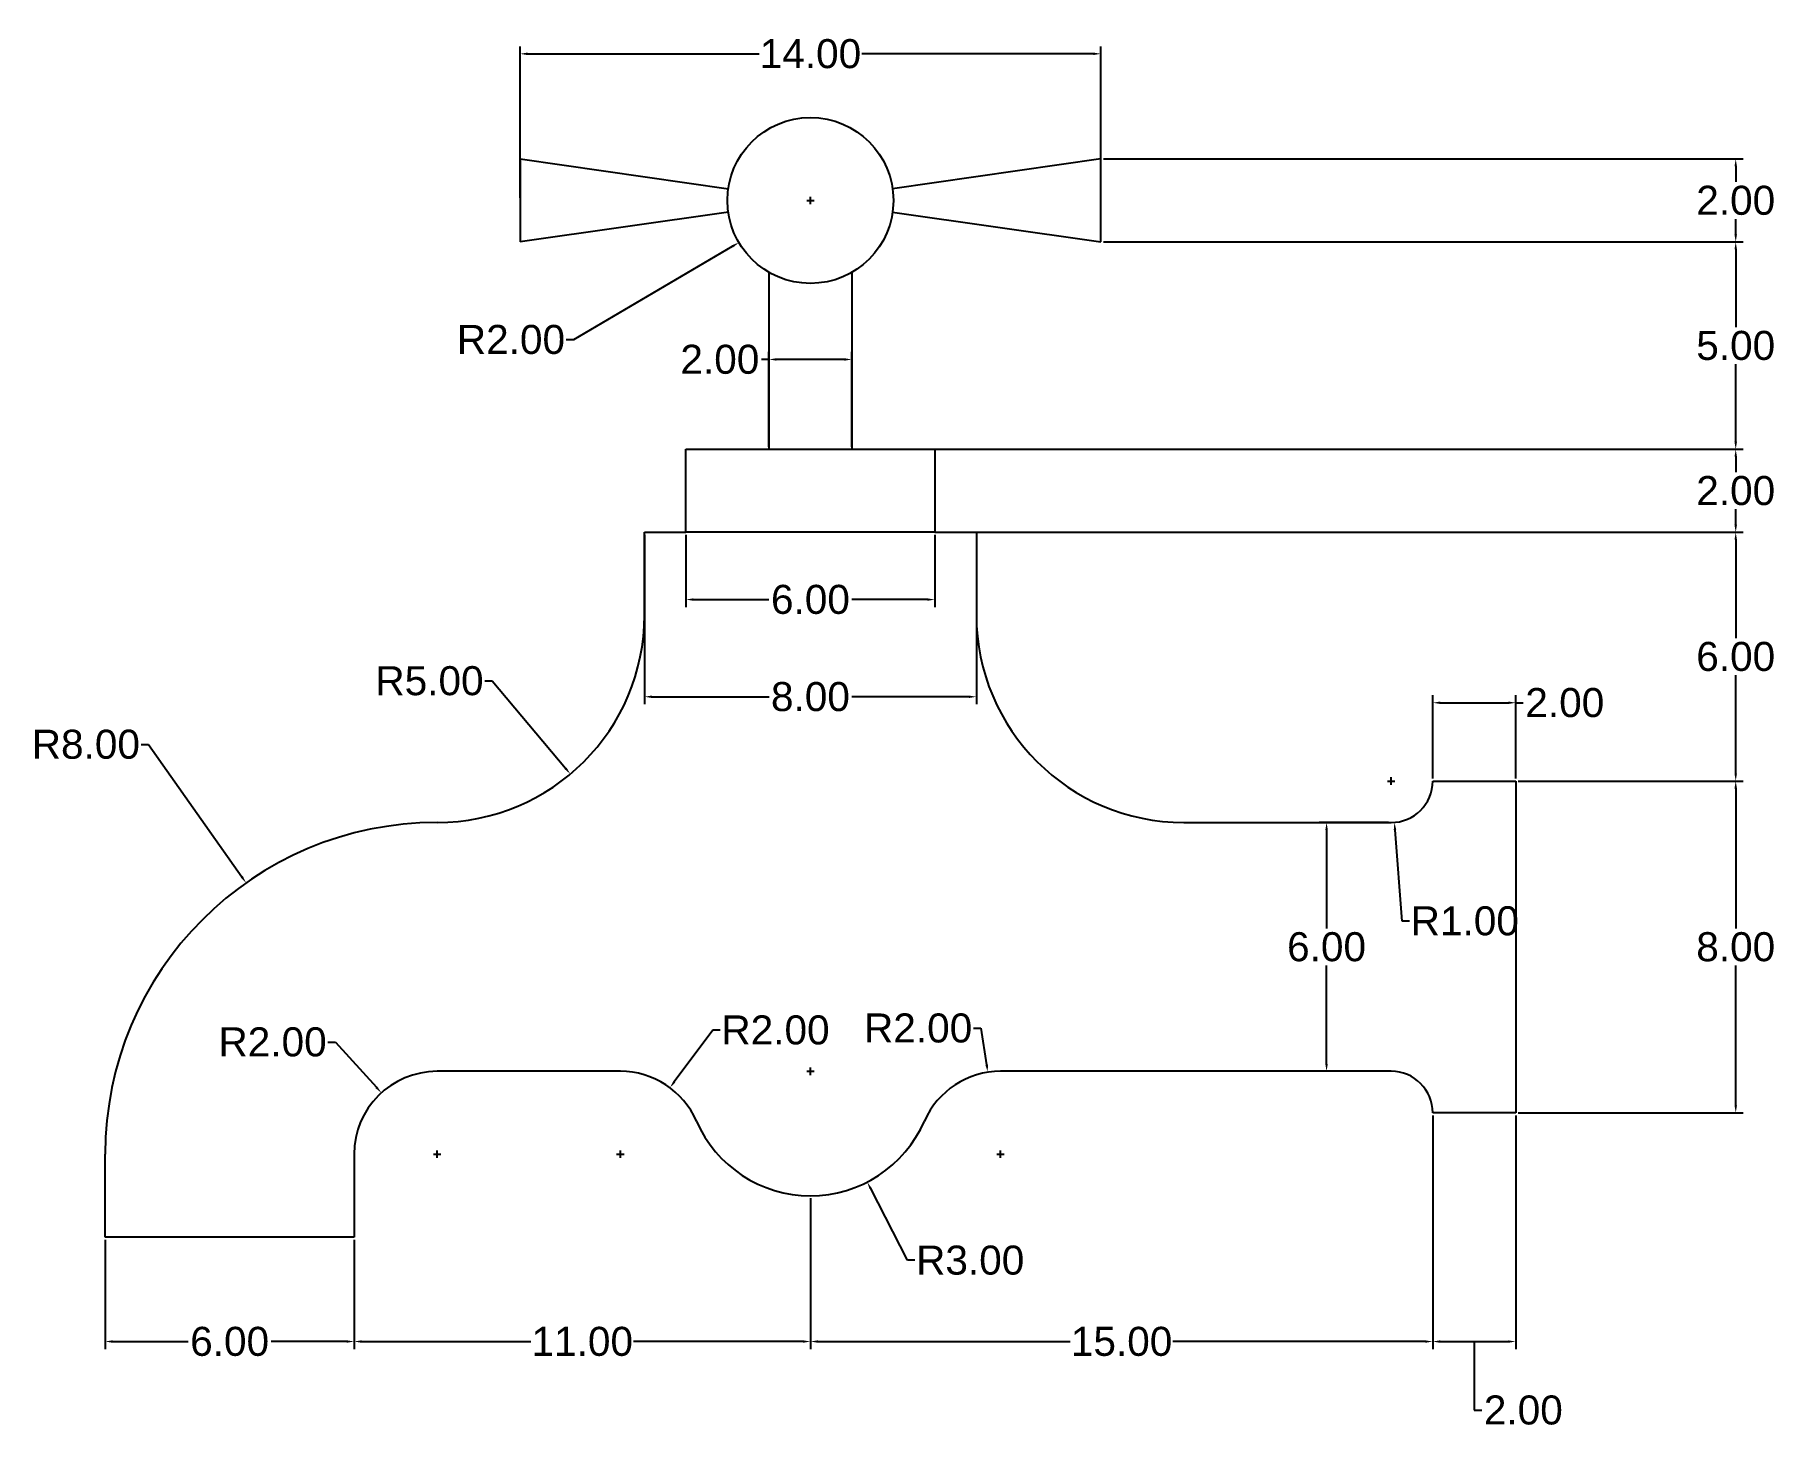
# Model space of a CAD drawing. Header units: centimetres. Extents: x 21.6 to 63.5, y 2.1 to 35.7.
import ezdxf

# ---------------------------------------------------------------- set-up
doc = ezdxf.new("R2010")
doc.units = ezdxf.units.CM
doc.header["$MEASUREMENT"] = 0
doc.styles.get("Standard").update_dxf_attribs({"font": 'arial.ttf'})
doc.dimstyles.get("Standard").update_dxf_attribs({"dimtxt": 0.7, "dimasz": 0.18, "dimexe": 0.18, "dimexo": 0.0625, "dimgap": 0.09, "dimtad": 0, "dimtih": 1, "dimtoh": 1, "dimzin": 0, "dimdsep": 46, "dimtxsty": 'Standard', "dimcen": 0.09, "dimclrd": 2, "dimclre": 2, "dimclrt": 2, "dimadec": 0, "dimazin": 0, "dimtfac": 1, "dimtofl": 0, "dimtmove": 0, "dimatfit": 3, "dimfxl": 1, "dimtfillclr": 2, "dimtolj": 1, "dimtzin": 0, "dimarcsym": 0})

# ---------------------------------------------------------------- blocks, each defined once
blk = doc.blocks.new('*D3')
at = {"color": 2, "lineweight": -2, "transparency": 16777216}
for p, q in [((33.318, 31.78), (33.318, 35.433)), ((33.498, 35.253), (39.082, 35.253)), ((47.138, 35.253), (41.555, 35.253)), ((47.318, 31.78), (47.318, 35.433))]:
    blk.add_line(p, q, dxfattribs=at)
at = {"color": 2, "transparency": 16777216}
for points in [[(33.498, 35.283), (33.498, 35.223), (33.318, 35.253)], [(47.138, 35.283), (47.138, 35.223), (47.318, 35.253)]]:
    blk.add_solid(points, dxfattribs=at)
at = {"layer": 'Defpoints', "color": 0, "transparency": 16777216}
for p in [(47.318, 35.253), (33.318, 31.717), (47.318, 31.717)]:
    blk.add_point(p, dxfattribs=at)
at = {"color": 2, "transparency": 16777216, "insert": (40.318, 35.253), "char_height": 0.7, "attachment_point": 5}
blk.add_mtext('\\A1;14.00', dxfattribs=at)
blk = doc.blocks.new('*D4')
at = {"color": 2, "lineweight": -2, "transparency": 16777216}
for p, q in [((47.381, 32.717), (62.802, 32.717)), ((62.622, 32.537), (62.622, 32.165)), ((62.622, 30.897), (62.622, 31.27)), ((47.381, 30.717), (62.802, 30.717))]:
    blk.add_line(p, q, dxfattribs=at)
at = {"color": 2, "transparency": 16777216}
for points in [[(62.592, 32.537), (62.652, 32.537), (62.622, 32.717)], [(62.592, 30.897), (62.652, 30.897), (62.622, 30.717)]]:
    blk.add_solid(points, dxfattribs=at)
at = {"layer": 'Defpoints', "color": 0, "transparency": 16777216}
for p in [(47.318, 32.717), (47.318, 30.717), (62.622, 30.717)]:
    blk.add_point(p, dxfattribs=at)
at = {"color": 2, "transparency": 16777216, "insert": (62.622, 31.717), "char_height": 0.7, "attachment_point": 5}
blk.add_mtext('\\A1;2.00', dxfattribs=at)
blk = doc.blocks.new('*D5')
at = {"color": 2, "lineweight": -2, "transparency": 16777216}
for p, q in [((47.381, 30.717), (62.802, 30.717)), ((62.622, 30.537), (62.622, 28.665)), ((62.622, 25.897), (62.622, 27.77)), ((41.381, 25.717), (62.802, 25.717))]:
    blk.add_line(p, q, dxfattribs=at)
at = {"color": 2, "transparency": 16777216}
for points in [[(62.592, 30.537), (62.652, 30.537), (62.622, 30.717)], [(62.592, 25.897), (62.652, 25.897), (62.622, 25.717)]]:
    blk.add_solid(points, dxfattribs=at)
at = {"layer": 'Defpoints', "color": 0, "transparency": 16777216}
for p in [(47.318, 30.717), (41.318, 25.717), (62.622, 25.717)]:
    blk.add_point(p, dxfattribs=at)
at = {"color": 2, "transparency": 16777216, "insert": (62.622, 28.217), "char_height": 0.7, "attachment_point": 5}
blk.add_mtext('\\A1;5.00', dxfattribs=at)
blk = doc.blocks.new('*D6')
at = {"color": 2, "lineweight": -2, "transparency": 16777216}
for p, q in [((41.381, 25.717), (62.802, 25.717)), ((62.622, 25.537), (62.622, 25.165)), ((62.622, 23.897), (62.622, 24.27)), ((43.381, 23.717), (62.802, 23.717))]:
    blk.add_line(p, q, dxfattribs=at)
at = {"color": 2, "transparency": 16777216}
for points in [[(62.592, 25.537), (62.652, 25.537), (62.622, 25.717)], [(62.592, 23.897), (62.652, 23.897), (62.622, 23.717)]]:
    blk.add_solid(points, dxfattribs=at)
at = {"layer": 'Defpoints', "color": 0, "transparency": 16777216}
for p in [(41.318, 25.717), (43.318, 23.717), (62.622, 23.717)]:
    blk.add_point(p, dxfattribs=at)
at = {"color": 2, "transparency": 16777216, "insert": (62.622, 24.717), "char_height": 0.7, "attachment_point": 5}
blk.add_mtext('\\A1;2.00', dxfattribs=at)
blk = doc.blocks.new('*D7')
at = {"color": 2, "lineweight": -2, "transparency": 16777216}
for p, q in [((43.381, 23.717), (62.802, 23.717)), ((62.622, 23.537), (62.622, 21.165)), ((62.622, 17.897), (62.622, 20.27)), ((57.381, 17.717), (62.802, 17.717))]:
    blk.add_line(p, q, dxfattribs=at)
at = {"color": 2, "transparency": 16777216}
for points in [[(62.592, 23.537), (62.652, 23.537), (62.622, 23.717)], [(62.592, 17.897), (62.652, 17.897), (62.622, 17.717)]]:
    blk.add_solid(points, dxfattribs=at)
at = {"layer": 'Defpoints', "color": 0, "transparency": 16777216}
for p in [(43.318, 23.717), (57.318, 17.717), (62.622, 17.717)]:
    blk.add_point(p, dxfattribs=at)
at = {"color": 2, "transparency": 16777216, "insert": (62.622, 20.717), "char_height": 0.7, "attachment_point": 5}
blk.add_mtext('\\A1;6.00', dxfattribs=at)
blk = doc.blocks.new('*D8')
at = {"color": 2, "lineweight": -2, "transparency": 16777216}
for p, q in [((57.381, 17.717), (62.802, 17.717)), ((62.622, 17.537), (62.622, 14.165)), ((62.622, 9.897), (62.622, 13.27)), ((57.381, 9.717), (62.802, 9.717))]:
    blk.add_line(p, q, dxfattribs=at)
at = {"color": 2, "transparency": 16777216}
for points in [[(62.592, 17.537), (62.652, 17.537), (62.622, 17.717)], [(62.592, 9.897), (62.652, 9.897), (62.622, 9.717)]]:
    blk.add_solid(points, dxfattribs=at)
at = {"layer": 'Defpoints', "color": 0, "transparency": 16777216}
for p in [(57.318, 17.717), (57.318, 9.717), (62.622, 9.717)]:
    blk.add_point(p, dxfattribs=at)
at = {"color": 2, "transparency": 16777216, "insert": (62.622, 13.717), "char_height": 0.7, "attachment_point": 5}
blk.add_mtext('\\A1;8.00', dxfattribs=at)
blk = doc.blocks.new('*D9')
at = {"color": 2, "lineweight": -2, "transparency": 16777216}
for p, q in [((23.318, 6.655), (23.318, 4.021)), ((29.318, 6.655), (29.318, 4.021)), ((23.498, 4.201), (25.319, 4.201)), ((29.138, 4.201), (27.318, 4.201))]:
    blk.add_line(p, q, dxfattribs=at)
at = {"color": 2, "transparency": 16777216}
for points in [[(23.498, 4.231), (23.498, 4.171), (23.318, 4.201)], [(29.138, 4.231), (29.138, 4.171), (29.318, 4.201)]]:
    blk.add_solid(points, dxfattribs=at)
at = {"layer": 'Defpoints', "color": 0, "transparency": 16777216}
for p in [(23.318, 6.717), (29.318, 6.717), (29.318, 4.201)]:
    blk.add_point(p, dxfattribs=at)
at = {"color": 2, "transparency": 16777216, "insert": (26.318, 4.201), "char_height": 0.7, "attachment_point": 5}
blk.add_mtext('\\A1;6.00', dxfattribs=at)
blk = doc.blocks.new('*D10')
at = {"color": 2, "lineweight": -2, "transparency": 16777216}
for p, q in [((40.318, 7.655), (40.318, 4.021)), ((29.318, 6.655), (29.318, 4.021)), ((29.498, 4.201), (33.582, 4.201)), ((40.138, 4.201), (36.055, 4.201))]:
    blk.add_line(p, q, dxfattribs=at)
at = {"color": 2, "transparency": 16777216}
for points in [[(29.498, 4.231), (29.498, 4.171), (29.318, 4.201)], [(40.138, 4.231), (40.138, 4.171), (40.318, 4.201)]]:
    blk.add_solid(points, dxfattribs=at)
at = {"layer": 'Defpoints', "color": 0, "transparency": 16777216}
for p in [(40.318, 7.717), (29.318, 6.717), (40.318, 4.201)]:
    blk.add_point(p, dxfattribs=at)
at = {"color": 2, "transparency": 16777216, "insert": (34.818, 4.201), "char_height": 0.7, "attachment_point": 5}
blk.add_mtext('\\A1;11.00', dxfattribs=at)
blk = doc.blocks.new('*D11')
at = {"color": 2, "lineweight": -2, "transparency": 16777216}
for p, q in [((55.318, 9.655), (55.318, 4.021)), ((40.318, 7.655), (40.318, 4.021)), ((40.498, 4.201), (46.582, 4.201)), ((55.138, 4.201), (49.055, 4.201))]:
    blk.add_line(p, q, dxfattribs=at)
at = {"color": 2, "transparency": 16777216}
for points in [[(40.498, 4.231), (40.498, 4.171), (40.318, 4.201)], [(55.138, 4.231), (55.138, 4.171), (55.318, 4.201)]]:
    blk.add_solid(points, dxfattribs=at)
at = {"layer": 'Defpoints', "color": 0, "transparency": 16777216}
for p in [(55.318, 9.717), (40.318, 7.717), (55.318, 4.201)]:
    blk.add_point(p, dxfattribs=at)
at = {"color": 2, "transparency": 16777216, "insert": (47.818, 4.201), "char_height": 0.7, "attachment_point": 5}
blk.add_mtext('\\A1;15.00', dxfattribs=at)
blk = doc.blocks.new('*D12')
at = {"color": 2, "lineweight": -2, "transparency": 16777216}
for p, q in [((55.318, 9.655), (55.318, 4.021)), ((57.318, 9.655), (57.318, 4.021)), ((55.498, 4.201), (57.138, 4.201)), ((56.318, 4.201), (56.318, 2.546)), ((56.318, 2.546), (56.498, 2.546))]:
    blk.add_line(p, q, dxfattribs=at)
at = {"color": 2, "transparency": 16777216}
for points in [[(55.498, 4.231), (55.498, 4.171), (55.318, 4.201)], [(57.138, 4.231), (57.138, 4.171), (57.318, 4.201)]]:
    blk.add_solid(points, dxfattribs=at)
at = {"layer": 'Defpoints', "color": 0, "transparency": 16777216}
for p in [(55.318, 9.717), (57.318, 9.717), (57.318, 4.201)]:
    blk.add_point(p, dxfattribs=at)
at = {"color": 2, "transparency": 16777216, "insert": (57.502, 2.546), "char_height": 0.7, "attachment_point": 5}
blk.add_mtext('\\A1;2.00', dxfattribs=at)
blk = doc.blocks.new('*D13')
at = {"color": 2, "lineweight": -2, "transparency": 16777216}
for p, q in [((39.318, 27.883), (39.138, 27.883)), ((39.318, 25.78), (39.318, 28.063)), ((41.138, 27.883), (39.498, 27.883)), ((41.318, 25.78), (41.318, 28.063))]:
    blk.add_line(p, q, dxfattribs=at)
at = {"color": 2, "transparency": 16777216}
for points in [[(39.498, 27.913), (39.498, 27.853), (39.318, 27.883)], [(41.138, 27.913), (41.138, 27.853), (41.318, 27.883)]]:
    blk.add_solid(points, dxfattribs=at)
at = {"layer": 'Defpoints', "color": 0, "transparency": 16777216}
for p in [(39.318, 27.883), (39.318, 25.717), (41.318, 25.717)]:
    blk.add_point(p, dxfattribs=at)
at = {"color": 2, "transparency": 16777216, "insert": (38.135, 27.883), "char_height": 0.7, "attachment_point": 5}
blk.add_mtext('\\A1;2.00', dxfattribs=at)
blk = doc.blocks.new('*D14')
at = {"color": 2, "lineweight": -2, "transparency": 16777216}
for p, q in [((37.318, 23.655), (37.318, 21.913)), ((43.318, 23.655), (43.318, 21.913)), ((37.498, 22.093), (39.319, 22.093)), ((43.138, 22.093), (41.318, 22.093))]:
    blk.add_line(p, q, dxfattribs=at)
at = {"color": 2, "transparency": 16777216}
for points in [[(37.498, 22.123), (37.498, 22.063), (37.318, 22.093)], [(43.138, 22.123), (43.138, 22.063), (43.318, 22.093)]]:
    blk.add_solid(points, dxfattribs=at)
at = {"layer": 'Defpoints', "color": 0, "transparency": 16777216}
for p in [(37.318, 23.717), (43.318, 23.717), (43.318, 22.093)]:
    blk.add_point(p, dxfattribs=at)
at = {"color": 2, "transparency": 16777216, "insert": (40.318, 22.093), "char_height": 0.7, "attachment_point": 5}
blk.add_mtext('\\A1;6.00', dxfattribs=at)
blk = doc.blocks.new('*D15')
at = {"color": 2, "lineweight": -2, "transparency": 16777216}
for p, q in [((36.318, 23.655), (36.318, 19.569)), ((44.318, 23.655), (44.318, 19.569)), ((36.498, 19.749), (39.32, 19.749)), ((44.138, 19.749), (41.317, 19.749))]:
    blk.add_line(p, q, dxfattribs=at)
at = {"color": 2, "transparency": 16777216}
for points in [[(36.498, 19.779), (36.498, 19.719), (36.318, 19.749)], [(44.138, 19.779), (44.138, 19.719), (44.318, 19.749)]]:
    blk.add_solid(points, dxfattribs=at)
at = {"layer": 'Defpoints', "color": 0, "transparency": 16777216}
for p in [(36.318, 23.717), (44.318, 23.717), (44.318, 19.749)]:
    blk.add_point(p, dxfattribs=at)
at = {"color": 2, "transparency": 16777216, "insert": (40.318, 19.749), "char_height": 0.7, "attachment_point": 5}
blk.add_mtext('\\A1;8.00', dxfattribs=at)
blk = doc.blocks.new('*D16')
at = {"color": 2, "lineweight": -2, "transparency": 16777216}
for p, q in [((55.318, 17.78), (55.318, 19.785)), ((57.318, 17.78), (57.318, 19.785)), ((55.498, 19.605), (57.138, 19.605)), ((57.318, 19.605), (57.498, 19.605))]:
    blk.add_line(p, q, dxfattribs=at)
at = {"color": 2, "transparency": 16777216}
for points in [[(55.498, 19.635), (55.498, 19.575), (55.318, 19.605)], [(57.138, 19.635), (57.138, 19.575), (57.318, 19.605)]]:
    blk.add_solid(points, dxfattribs=at)
at = {"layer": 'Defpoints', "color": 0, "transparency": 16777216}
for p in [(57.318, 19.605), (55.318, 17.717), (57.318, 17.717)]:
    blk.add_point(p, dxfattribs=at)
at = {"color": 2, "transparency": 16777216, "insert": (58.502, 19.605), "char_height": 0.7, "attachment_point": 5}
blk.add_mtext('\\A1;2.00', dxfattribs=at)
blk = doc.blocks.new('*D17')
at = {"color": 2, "lineweight": -2, "transparency": 16777216}
for p, q in [((54.256, 16.717), (52.579, 16.717)), ((52.759, 16.537), (52.759, 14.165)), ((52.759, 10.897), (52.759, 13.27)), ((54.256, 10.717), (52.579, 10.717))]:
    blk.add_line(p, q, dxfattribs=at)
at = {"color": 2, "transparency": 16777216}
for points in [[(52.729, 16.537), (52.789, 16.537), (52.759, 16.717)], [(52.729, 10.897), (52.789, 10.897), (52.759, 10.717)]]:
    blk.add_solid(points, dxfattribs=at)
at = {"layer": 'Defpoints', "color": 0, "transparency": 16777216}
for p in [(54.318, 16.717), (52.759, 10.717), (54.318, 10.717)]:
    blk.add_point(p, dxfattribs=at)
at = {"color": 2, "transparency": 16777216, "insert": (52.759, 13.717), "char_height": 0.7, "attachment_point": 5}
blk.add_mtext('\\A1;6.00', dxfattribs=at)
blk = doc.blocks.new('*D18')
at = {"color": 2, "lineweight": -2, "transparency": 16777216}
for p, q in [((40.228, 31.717), (40.408, 31.717)), ((40.318, 31.627), (40.318, 31.807)), ((34.612, 28.361), (38.439, 30.612)), ((34.432, 28.361), (34.612, 28.361))]:
    blk.add_line(p, q, dxfattribs=at)
at = {"color": 2, "transparency": 16777216}
blk.add_solid([(38.424, 30.638), (38.455, 30.586), (38.594, 30.703)], dxfattribs=at)
at = {"layer": 'Defpoints', "color": 0, "transparency": 16777216}
for p in [(40.318, 31.717), (38.594, 30.703)]:
    blk.add_point(p, dxfattribs=at)
at = {"color": 2, "transparency": 16777216, "insert": (33.099, 28.361), "char_height": 0.7, "attachment_point": 5}
blk.add_mtext('\\A1;R2.00', dxfattribs=at)
blk = doc.blocks.new('*D19')
at = {"color": 2, "lineweight": -2, "transparency": 16777216}
for p, q in [((32.468, 20.132), (32.648, 20.132)), ((32.648, 20.132), (34.416, 18.024))]:
    blk.add_line(p, q, dxfattribs=at)
at = {"color": 2, "transparency": 16777216}
blk.add_solid([(34.439, 18.043), (34.393, 18.005), (34.531, 17.886)], dxfattribs=at)
at = {"layer": 'Defpoints', "color": 0, "transparency": 16777216}
for p in [(31.318, 21.717), (34.531, 17.886)]:
    blk.add_point(p, dxfattribs=at)
at = {"color": 2, "transparency": 16777216, "insert": (31.135, 20.132), "char_height": 0.7, "attachment_point": 5}
blk.add_mtext('\\A1;R5.00', dxfattribs=at)
blk = doc.blocks.new('*D20')
at = {"color": 2, "lineweight": -2, "transparency": 16777216}
for p, q in [((24.185, 18.6), (24.365, 18.6)), ((24.365, 18.6), (26.611, 15.407)), ((31.318, 8.627), (31.318, 8.807)), ((31.228, 8.717), (31.408, 8.717))]:
    blk.add_line(p, q, dxfattribs=at)
at = {"color": 2, "transparency": 16777216}
blk.add_solid([(26.636, 15.425), (26.587, 15.39), (26.715, 15.26)], dxfattribs=at)
at = {"layer": 'Defpoints', "color": 0, "transparency": 16777216}
for p in [(26.715, 15.26), (31.318, 8.717)]:
    blk.add_point(p, dxfattribs=at)
at = {"color": 2, "transparency": 16777216, "insert": (22.852, 18.6), "char_height": 0.7, "attachment_point": 5}
blk.add_mtext('\\A1;R8.00', dxfattribs=at)
blk = doc.blocks.new('*D21')
at = {"color": 2, "lineweight": -2, "transparency": 16777216}
for p, q in [((28.686, 11.423), (28.866, 11.423)), ((28.866, 11.423), (29.854, 10.333)), ((31.318, 8.627), (31.318, 8.807)), ((31.228, 8.717), (31.408, 8.717))]:
    blk.add_line(p, q, dxfattribs=at)
at = {"color": 2, "transparency": 16777216}
blk.add_solid([(29.877, 10.353), (29.832, 10.312), (29.975, 10.199)], dxfattribs=at)
at = {"layer": 'Defpoints', "color": 0, "transparency": 16777216}
for p in [(29.975, 10.199), (31.318, 8.717)]:
    blk.add_point(p, dxfattribs=at)
at = {"color": 2, "transparency": 16777216, "insert": (27.353, 11.423), "char_height": 0.7, "attachment_point": 5}
blk.add_mtext('\\A1;R2.00', dxfattribs=at)
blk = doc.blocks.new('*D22')
at = {"color": 2, "lineweight": -2, "transparency": 16777216}
for p, q in [((37.963, 11.711), (37.037, 10.466)), ((38.143, 11.711), (37.963, 11.711)), ((35.736, 8.627), (35.736, 8.807)), ((35.646, 8.717), (35.826, 8.717))]:
    blk.add_line(p, q, dxfattribs=at)
at = {"color": 2, "transparency": 16777216}
blk.add_solid([(37.013, 10.484), (37.061, 10.448), (36.93, 10.322)], dxfattribs=at)
at = {"layer": 'Defpoints', "color": 0, "transparency": 16777216}
for p in [(36.93, 10.322), (35.736, 8.717)]:
    blk.add_point(p, dxfattribs=at)
at = {"color": 2, "transparency": 16777216, "insert": (39.476, 11.711), "char_height": 0.7, "attachment_point": 5}
blk.add_mtext('\\A1;R2.00', dxfattribs=at)
blk = doc.blocks.new('*D23')
at = {"color": 2, "lineweight": -2, "transparency": 16777216}
for p, q in [((44.247, 11.758), (44.427, 11.758)), ((44.427, 11.758), (44.565, 10.871)), ((44.901, 8.627), (44.901, 8.807)), ((44.811, 8.717), (44.991, 8.717))]:
    blk.add_line(p, q, dxfattribs=at)
at = {"color": 2, "transparency": 16777216}
blk.add_solid([(44.595, 10.876), (44.536, 10.867), (44.593, 10.693)], dxfattribs=at)
at = {"layer": 'Defpoints', "color": 0, "transparency": 16777216}
for p in [(44.593, 10.693), (44.901, 8.717)]:
    blk.add_point(p, dxfattribs=at)
at = {"color": 2, "transparency": 16777216, "insert": (42.914, 11.758), "char_height": 0.7, "attachment_point": 5}
blk.add_mtext('\\A1;R2.00', dxfattribs=at)
blk = doc.blocks.new('*D24')
at = {"color": 2, "lineweight": -2, "transparency": 16777216}
for p, q in [((54.228, 17.717), (54.408, 17.717)), ((54.318, 17.627), (54.318, 17.807)), ((54.578, 14.342), (54.409, 16.541)), ((54.758, 14.342), (54.578, 14.342))]:
    blk.add_line(p, q, dxfattribs=at)
at = {"color": 2, "transparency": 16777216}
blk.add_solid([(54.439, 16.543), (54.379, 16.539), (54.395, 16.72)], dxfattribs=at)
at = {"layer": 'Defpoints', "color": 0, "transparency": 16777216}
for p in [(54.318, 17.717), (54.395, 16.72)]:
    blk.add_point(p, dxfattribs=at)
at = {"color": 2, "transparency": 16777216, "insert": (56.091, 14.342), "char_height": 0.7, "attachment_point": 5}
blk.add_mtext('\\A1;R1.00', dxfattribs=at)
blk = doc.blocks.new('*D25')
at = {"color": 2, "lineweight": -2, "transparency": 16777216}
for p, q in [((40.228, 10.717), (40.408, 10.717)), ((40.318, 10.627), (40.318, 10.807)), ((42.656, 6.16), (41.77, 7.888)), ((42.836, 6.16), (42.656, 6.16))]:
    blk.add_line(p, q, dxfattribs=at)
at = {"color": 2, "transparency": 16777216}
blk.add_solid([(41.796, 7.901), (41.743, 7.874), (41.687, 8.048)], dxfattribs=at)
at = {"layer": 'Defpoints', "color": 0, "transparency": 16777216}
for p in [(40.318, 10.717), (41.687, 8.048)]:
    blk.add_point(p, dxfattribs=at)
at = {"color": 2, "transparency": 16777216, "insert": (44.169, 6.16), "char_height": 0.7, "attachment_point": 5}
blk.add_mtext('\\A1;R3.00', dxfattribs=at)

msp = doc.modelspace()

# ---------------------------------------------------------------- linework, layer by layer
for p, q in [((33.318, 32.717), (33.318, 30.717)), ((33.318, 32.717), (38.339, 32)), ((47.318, 32.717), (42.298, 32)), ((47.318, 30.717), (47.318, 32.717)), ((38.339, 31.434), (33.318, 30.717)), ((42.298, 31.434), (47.318, 30.717)), ((39.318, 29.985), (39.318, 25.717)), ((41.318, 29.985), (41.318, 25.717)), ((36.318, 21.717), (36.318, 23.717)), ((36.318, 23.717), (37.318, 23.717)), ((43.318, 23.717), (44.318, 23.717)), ((44.318, 23.717), (44.318, 21.717)), ((55.318, 17.717), (55.318, 17.717)), ((55.318, 17.717), (57.318, 17.717)), ((57.318, 17.717), (57.318, 9.717)), ((31.318, 16.717), (31.318, 16.717)), ((49.318, 16.717), (54.318, 16.717)), ((35.736, 10.717), (31.318, 10.717)), ((54.318, 10.717), (44.901, 10.717)), ((57.318, 9.717), (55.318, 9.717)), ((55.318, 9.717), (55.318, 9.717)), ((23.318, 6.717), (23.318, 8.717)), ((29.318, 8.717), (29.318, 6.717)), ((29.318, 6.717), (23.318, 6.717))]:
    msp.add_line(p, q)
msp.add_lwpolyline([(37.318, 25.717), (43.318, 25.717), (43.318, 23.717), (37.318, 23.717)], close=True)
msp.add_circle((40.318, 31.717), 2)
for centre, radius, start, end in [((31.318, 21.717), 5, 270, 0), ((49.318, 21.717), 5, 180, 270), ((54.318, 17.717), 1, 270, 0), ((31.318, 8.717), 8, 90, 180), ((31.318, 8.717), 2, 90, 180), ((35.736, 8.717), 2, 23.5782, 90), ((44.901, 8.717), 2, 90, 156.4218), ((54.318, 9.717), 1, 0, 90), ((40.318, 10.717), 3, 203.5782, 336.4218)]:
    msp.add_arc(centre, radius, start, end)

# ---------------------------------------------------------------- dimensions: what is measured, and where the dimension line sits
for base, p1, p2, picture, middle in [((47.318, 35.253), (33.318, 31.717), (47.318, 31.717), '*D3', (40.318, 35.253)), ((39.318, 27.883), (41.318, 25.717), (39.318, 25.717), '*D13', (38.135, 27.883)), ((44.318, 19.749), (36.318, 23.717), (44.318, 23.717), '*D15', (40.318, 19.749)), ((43.318, 22.093), (37.318, 23.717), (43.318, 23.717), '*D14', (40.318, 22.093)), ((57.318, 19.605), (55.318, 17.717), (57.318, 17.717), '*D16', (58.502, 19.605)), ((29.318, 4.201), (23.318, 6.717), (29.318, 6.717), '*D9', (26.318, 4.201))]:
    dim = msp.add_linear_dim(base=base, p1=p1, p2=p2, dimstyle='Standard')
    dim.commit()
    dim.dimension.update_dxf_attribs({"geometry": picture, "text_midpoint": middle})
for base, p1, p2, picture, middle in [((62.622, 30.717), (47.318, 32.717), (47.318, 30.717), '*D4', (62.622, 31.717)), ((52.759, 10.717), (54.318, 16.717), (54.318, 10.717), '*D17', (52.759, 13.717))]:
    dim = msp.add_linear_dim(base=base, p1=p1, p2=p2, angle=90, dimstyle='Standard')
    dim.commit()
    dim.dimension.update_dxf_attribs({"geometry": picture, "text_midpoint": middle})
for center, mpoint, picture, middle in [((40.318, 31.717), (38.594, 30.703), '*D18', (33.099, 28.361)), ((31.318, 21.717), (34.531, 17.886), '*D19', (31.135, 20.132)), ((31.318, 8.717), (26.715, 15.26), '*D20', (22.852, 18.6)), ((54.318, 17.717), (54.395, 16.72), '*D24', (56.091, 14.342)), ((35.736, 8.717), (36.93, 10.322), '*D22', (39.476, 11.711)), ((44.901, 8.717), (44.593, 10.693), '*D23', (42.914, 11.758)), ((31.318, 8.717), (29.975, 10.199), '*D21', (27.353, 11.423)), ((40.318, 10.717), (41.687, 8.048), '*D25', (44.169, 6.16))]:
    dim = msp.add_radius_dim(center=center, mpoint=mpoint, dimstyle='Standard')
    dim.commit()
    dim.dimension.update_dxf_attribs({"geometry": picture, "text_midpoint": middle, "dimtype": 164})
for base, p1, p2, picture, middle in [((62.622, 25.717), (47.318, 30.717), (41.318, 25.717), '*D5', (62.622, 28.217)), ((62.622, 23.717), (41.318, 25.717), (43.318, 23.717), '*D6', (62.622, 24.717)), ((62.622, 17.717), (43.318, 23.717), (57.318, 17.717), '*D7', (62.622, 20.717)), ((62.622, 9.717), (57.318, 17.717), (57.318, 9.717), '*D8', (62.622, 13.717))]:
    dim = msp.add_linear_dim(base=base, p1=p1, p2=p2, angle=90, dimstyle='Standard', override={"dimtmove": 1})
    dim.commit()
    dim.dimension.update_dxf_attribs({"geometry": picture, "text_midpoint": middle})
for base, p1, p2, picture, middle in [((55.318, 4.201), (40.318, 7.717), (55.318, 9.717), '*D11', (47.818, 4.201)), ((57.318, 4.201), (55.318, 9.717), (57.318, 9.717), '*D12', (56.588, 2.546)), ((40.318, 4.201), (29.318, 6.717), (40.318, 7.717), '*D10', (34.818, 4.201))]:
    dim = msp.add_linear_dim(base=base, p1=p1, p2=p2, dimstyle='Standard', override={"dimtmove": 1})
    dim.commit()
    dim.dimension.update_dxf_attribs({"geometry": picture, "text_midpoint": middle})

doc.saveas('drawing.dxf')
